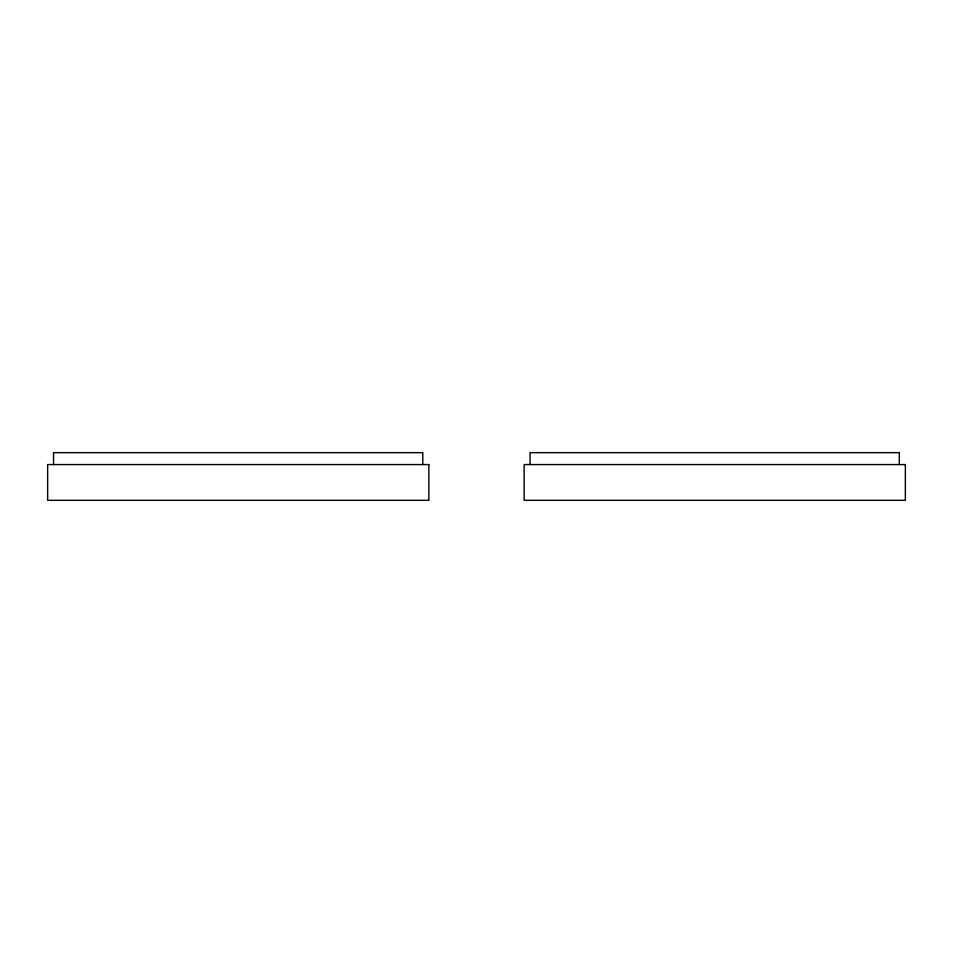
<?xml version="1.0" encoding="UTF-8"?>
<svg xmlns="http://www.w3.org/2000/svg" width="953" height="953" viewBox="0 0 953 953"><rect width="100%" height="100%" fill="white"/><g stroke="black" fill="none" stroke-linecap="round" stroke-linejoin="round"><path stroke-width="1.43" d="M899.31 464.576L899.31 452.663L530.047 452.663L530.047 464.576M422.81 464.576L422.81 452.663L53.547 452.663L53.547 464.576M428.85 464.576L47.65 464.576L47.65 500.313L428.85 500.313L428.85 464.576M905.35 464.576L524.15 464.576L524.15 500.313L905.35 500.313L905.35 464.576"/></g></svg>
